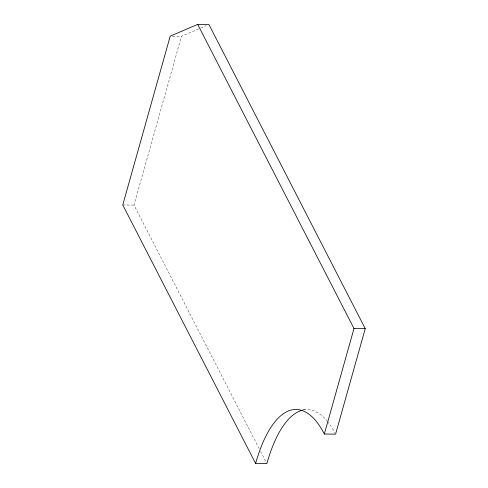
<?xml version="1.0" encoding="UTF-8"?>
<svg xmlns="http://www.w3.org/2000/svg" width="488" height="488" viewBox="0 0 488 488"><rect width="100%" height="100%" fill="white"/><g stroke="black" fill="none" stroke-linecap="round" stroke-linejoin="round"><path stroke-width="0.37" stroke-dasharray="2.44 1.83" d="M259.213 448.71L134.005 205.088L181.444 36.307L200.001 28.353M200.684 28.054L206.186 25.699M172.453 36.21L181.444 36.307M122.763 204.966L134.005 205.088M302.676 409.621L305.671 409.658M260.604 451.418L266.515 462.923M303.536 409.95A130.04 49.032 -89.4 0 1 326.911 420.754M327.393 421.339A130.04 49.032 -89.4 0 1 334.853 432.74"/><path stroke-width="0.73" d="M255.62 463.478A130.04 49.032 -89.4 0 1 324.343 434.021L353.995 328.534L197.689 24.4L170.202 36.185L122.763 204.966L255.62 463.478L266.863 463.6A130.04 49.032 -89.4 0 1 302.109 410.28M197.689 24.4L208.931 24.522L365.238 328.65L335.585 434.143L324.343 434.021M353.995 328.534L365.238 328.65"/></g></svg>
